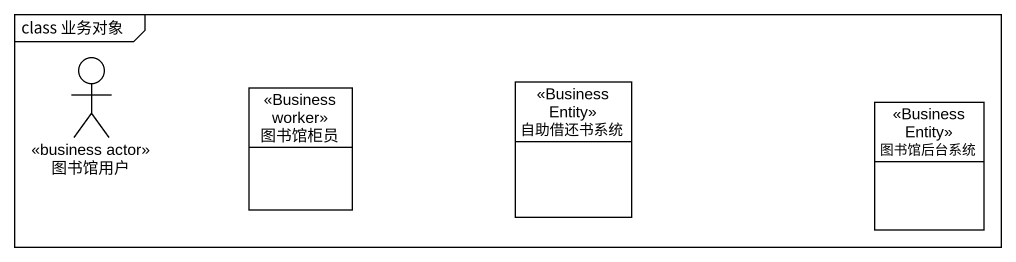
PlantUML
@startuml
mainframe class 业务对象
allowmixing
hide circle
hide empty members
actor 图书馆用户 <<business actor>>
class 图书馆柜员 <<Business worker>>
class 自助借还书系统 <<Business Entity>>
class 图书馆后台系统 <<Business Entity>>
@enduml
